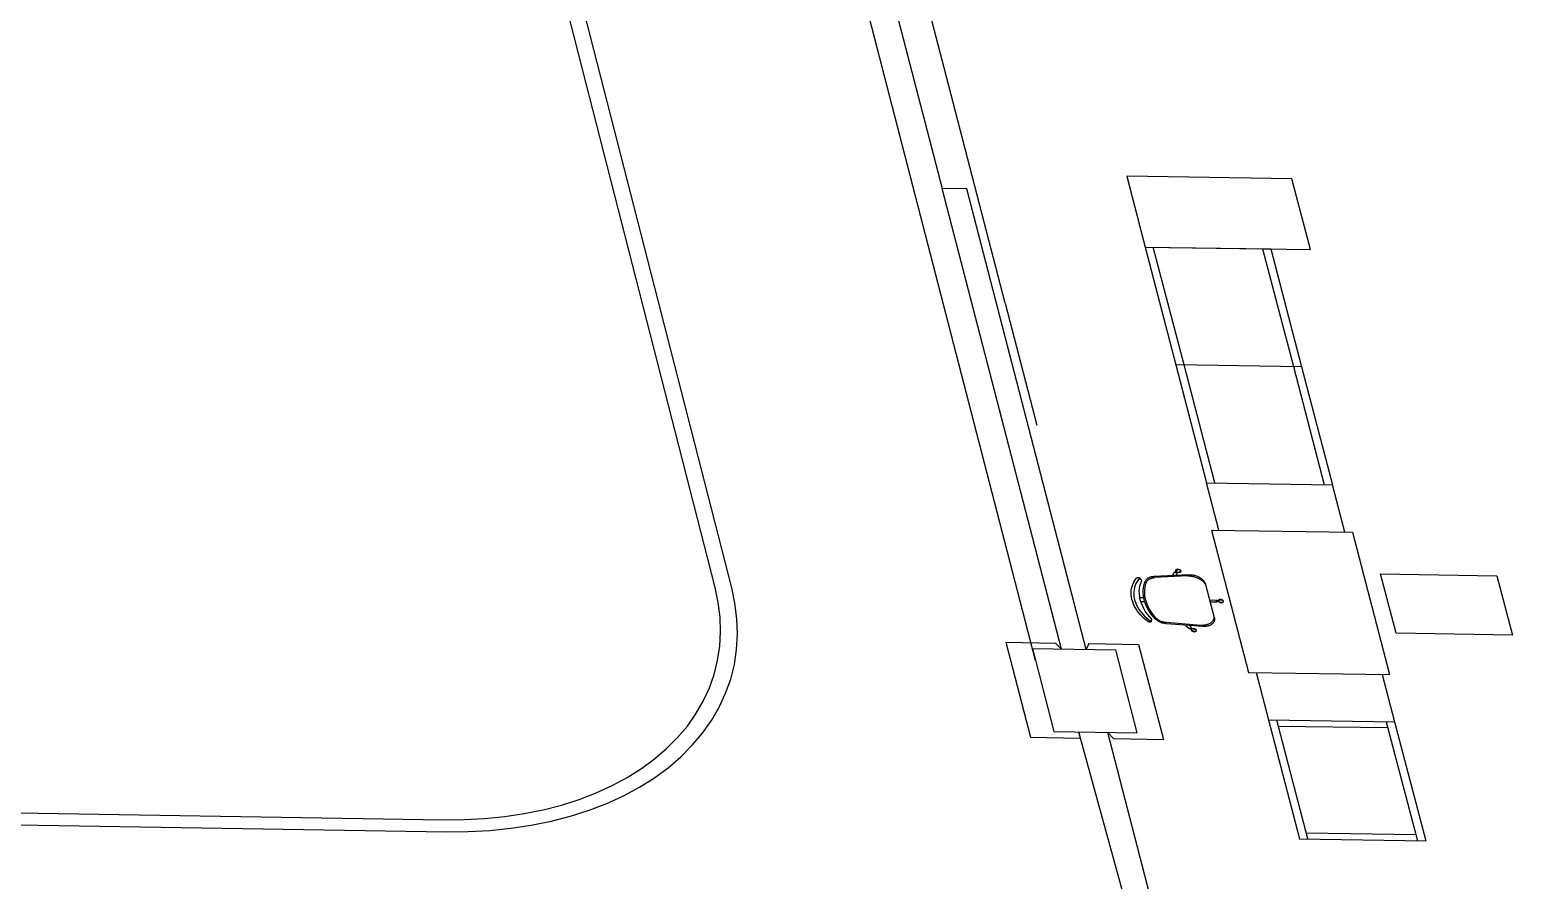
# Model space of a CAD drawing. Extents: x -68 to 264, y 51 to 115.
# Drawn here: x 196.98 to 206.98, y 92.43 to 98.17 of the extents above; entities that cross this region are included whole.
import ezdxf

# ---------------------------------------------------------------- set-up
doc = ezdxf.new("R2010")
doc.units = 0
doc.layers.get('0').update_dxf_attribs({"linetype": 'CONTINUOUS'})

msp = doc.modelspace()

# ---------------------------------------------------------------- linework, layer by layer
for p, q in [((203.765, 93.918), (201.344, 103.279)), ((201.603, 94.411), (199.382, 103.096)), ((201.715, 94.409), (199.492, 103.094)), ((202.725, 98.686), (203.135, 97.103)), ((203.149, 97.916), (202.951, 98.682)), ((203.56, 96.33), (203.149, 97.916)), ((205.495, 97.167), (204.381, 97.185)), ((204.381, 97.185), (204.505, 96.708)), ((205.62, 96.691), (205.495, 97.167)), ((203.94, 93.995), (203.135, 97.103)), ((203.302, 97.1), (203.135, 97.103)), ((204.108, 93.993), (203.302, 97.1)), ((204.505, 96.708), (204.712, 95.913)), ((204.505, 96.708), (205.353, 96.695)), ((204.505, 96.708), (205.62, 96.691)), ((204.768, 95.912), (204.56, 96.708)), ((205.297, 96.696), (205.505, 95.901)), ((205.353, 96.695), (205.561, 95.9)), ((203.56, 96.33), (203.774, 95.507)), ((204.712, 95.913), (204.92, 95.116)), ((205.561, 95.9), (204.712, 95.913)), ((204.976, 95.116), (204.768, 95.912)), ((205.505, 95.901), (205.714, 95.104)), ((205.561, 95.9), (205.77, 95.103)), ((204.92, 95.116), (205.77, 95.103)), ((205.003, 94.797), (204.92, 95.116)), ((205.853, 94.784), (205.77, 95.103)), ((204.953, 94.798), (205.904, 94.783)), ((204.953, 94.798), (205.203, 93.838)), ((205.904, 94.783), (206.155, 93.823)), ((204.428, 94.446), (204.435, 94.459)), ((204.435, 94.459), (204.444, 94.471)), ((204.444, 94.471), (204.445, 94.472)), ((204.445, 94.472), (204.446, 94.473)), ((204.446, 94.473), (204.447, 94.474)), ((204.447, 94.474), (204.448, 94.475)), ((204.448, 94.475), (204.449, 94.476)), ((204.449, 94.476), (204.451, 94.476)), ((204.451, 94.476), (204.452, 94.477)), ((204.459, 94.464), (204.451, 94.451)), ((204.452, 94.477), (204.454, 94.478)), ((204.454, 94.478), (204.454, 94.478)), ((204.454, 94.478), (204.455, 94.478)), ((204.455, 94.478), (204.455, 94.479)), ((204.455, 94.479), (204.456, 94.479)), ((204.455, 94.478), (204.455, 94.478)), ((204.456, 94.479), (204.456, 94.479)), ((204.456, 94.479), (204.457, 94.479)), ((204.457, 94.479), (204.457, 94.479)), ((204.457, 94.479), (204.458, 94.479)), ((204.458, 94.479), (204.458, 94.479)), ((204.458, 94.479), (204.459, 94.479)), ((204.459, 94.479), (204.459, 94.479)), ((204.459, 94.479), (204.46, 94.479)), ((204.459, 94.464), (204.46, 94.464)), ((204.46, 94.464), (204.459, 94.464)), ((204.46, 94.479), (204.461, 94.479)), ((204.46, 94.464), (204.46, 94.465)), ((204.46, 94.465), (204.461, 94.465)), ((204.461, 94.465), (204.46, 94.465)), ((204.46, 94.465), (204.46, 94.464)), ((204.461, 94.479), (204.461, 94.479)), ((204.461, 94.479), (204.462, 94.479)), ((204.461, 94.465), (204.462, 94.466)), ((204.462, 94.466), (204.461, 94.465)), ((204.461, 94.465), (204.461, 94.465)), ((204.462, 94.479), (204.462, 94.479)), ((204.462, 94.479), (204.463, 94.479)), ((204.462, 94.466), (204.462, 94.466)), ((204.462, 94.466), (204.463, 94.466)), ((204.463, 94.466), (204.462, 94.466)), ((204.462, 94.466), (204.462, 94.466)), ((204.463, 94.479), (204.463, 94.479)), ((204.463, 94.479), (204.464, 94.479)), ((204.463, 94.466), (204.464, 94.467)), ((204.464, 94.467), (204.463, 94.466)), ((204.464, 94.479), (204.464, 94.478)), ((204.464, 94.478), (204.465, 94.478)), ((204.465, 94.467), (204.464, 94.467)), ((204.464, 94.467), (204.464, 94.467)), ((204.465, 94.478), (204.465, 94.478)), ((204.465, 94.478), (204.466, 94.478)), ((204.466, 94.467), (204.465, 94.467)), ((204.466, 94.478), (204.466, 94.477)), ((204.466, 94.477), (204.467, 94.477)), ((204.467, 94.467), (204.466, 94.467)), ((204.466, 94.467), (204.466, 94.467)), ((204.467, 94.477), (204.467, 94.477)), ((204.467, 94.477), (204.468, 94.476)), ((204.468, 94.468), (204.467, 94.468)), ((204.467, 94.468), (204.467, 94.468)), ((204.468, 94.467), (204.467, 94.467)), ((204.468, 94.476), (204.468, 94.476)), ((204.468, 94.476), (204.468, 94.476)), ((204.468, 94.476), (204.469, 94.475)), ((204.469, 94.469), (204.468, 94.469)), ((204.468, 94.469), (204.468, 94.468)), ((204.468, 94.468), (204.468, 94.468)), ((204.469, 94.467), (204.468, 94.467)), ((204.469, 94.475), (204.469, 94.475)), ((204.469, 94.475), (204.469, 94.474)), ((204.469, 94.474), (204.47, 94.474)), ((204.47, 94.47), (204.469, 94.469)), ((204.469, 94.469), (204.469, 94.469)), ((204.469, 94.469), (204.469, 94.469)), ((204.47, 94.467), (204.469, 94.467)), ((204.469, 94.467), (204.469, 94.467)), ((204.47, 94.474), (204.47, 94.474)), ((204.47, 94.474), (204.47, 94.473)), ((204.47, 94.473), (204.47, 94.473)), ((204.47, 94.473), (204.47, 94.472)), ((204.47, 94.472), (204.47, 94.472)), ((204.47, 94.472), (204.47, 94.472)), ((204.47, 94.472), (204.47, 94.471)), ((204.47, 94.471), (204.47, 94.471)), ((204.47, 94.471), (204.47, 94.471)), ((204.47, 94.471), (204.47, 94.47)), ((204.47, 94.47), (204.47, 94.47)), ((204.471, 94.467), (204.47, 94.467)), ((204.472, 94.467), (204.471, 94.467)), ((204.473, 94.467), (204.472, 94.467)), ((204.472, 94.467), (204.472, 94.467)), ((204.474, 94.466), (204.473, 94.467)), ((204.475, 94.466), (204.474, 94.466)), ((204.474, 94.466), (204.474, 94.466)), ((204.476, 94.465), (204.475, 94.466)), ((204.475, 94.44), (204.482, 94.458)), ((204.477, 94.465), (204.476, 94.465)), ((204.478, 94.464), (204.477, 94.465)), ((204.477, 94.465), (204.477, 94.465)), ((204.479, 94.463), (204.478, 94.464)), ((204.478, 94.464), (204.478, 94.464)), ((204.48, 94.462), (204.479, 94.463)), ((204.479, 94.463), (204.479, 94.463)), ((204.481, 94.461), (204.48, 94.462)), ((204.48, 94.462), (204.48, 94.462)), ((204.481, 94.46), (204.481, 94.461)), ((204.481, 94.461), (204.481, 94.461)), ((204.482, 94.459), (204.481, 94.46)), ((204.481, 94.46), (204.481, 94.46)), ((204.482, 94.458), (204.482, 94.459)), ((204.482, 94.459), (204.482, 94.459)), ((204.482, 94.458), (204.482, 94.458)), ((204.501, 94.44), (204.507, 94.456)), ((204.507, 94.456), (204.509, 94.459)), ((204.509, 94.459), (204.511, 94.462)), ((204.511, 94.462), (204.513, 94.465)), ((204.513, 94.465), (204.515, 94.467)), ((204.515, 94.467), (204.518, 94.47)), ((204.516, 94.452), (204.518, 94.455)), ((204.518, 94.47), (204.521, 94.472)), ((204.518, 94.455), (204.52, 94.458)), ((204.52, 94.458), (204.523, 94.46)), ((204.521, 94.472), (204.524, 94.475)), ((204.523, 94.46), (204.526, 94.463)), ((204.524, 94.475), (204.528, 94.477)), ((204.526, 94.463), (204.529, 94.465)), ((204.528, 94.477), (204.531, 94.478)), ((204.529, 94.465), (204.532, 94.467)), ((204.531, 94.478), (204.535, 94.48)), ((204.532, 94.467), (204.535, 94.469)), ((204.535, 94.48), (204.54, 94.482)), ((204.535, 94.469), (204.539, 94.471)), ((204.539, 94.471), (204.543, 94.472)), ((204.54, 94.482), (204.544, 94.483)), ((204.543, 94.472), (204.547, 94.474)), ((204.544, 94.483), (204.548, 94.484)), ((204.547, 94.474), (204.551, 94.475)), ((204.548, 94.484), (204.553, 94.485)), ((204.551, 94.475), (204.555, 94.476)), ((204.553, 94.485), (204.558, 94.485)), ((204.555, 94.476), (204.56, 94.477)), ((204.558, 94.485), (204.563, 94.486)), ((204.56, 94.477), (204.564, 94.477)), ((204.803, 94.497), (204.563, 94.486)), ((204.564, 94.477), (204.569, 94.478)), ((204.794, 94.489), (204.569, 94.478)), ((204.691, 94.494), (204.706, 94.517)), ((204.708, 94.515), (204.706, 94.517)), ((204.708, 94.514), (204.708, 94.515)), ((204.708, 94.515), (204.708, 94.515)), ((204.708, 94.515), (204.708, 94.515)), ((204.709, 94.514), (204.708, 94.514)), ((204.709, 94.513), (204.709, 94.514)), ((204.709, 94.512), (204.709, 94.513)), ((204.709, 94.513), (204.709, 94.513)), ((204.709, 94.513), (204.709, 94.513)), ((204.71, 94.512), (204.709, 94.512)), ((204.71, 94.515), (204.71, 94.516)), ((204.71, 94.516), (204.711, 94.516)), ((204.71, 94.514), (204.71, 94.515)), ((204.71, 94.515), (204.71, 94.515)), ((204.71, 94.515), (204.71, 94.515)), ((204.71, 94.515), (204.71, 94.515)), ((204.711, 94.514), (204.71, 94.514)), ((204.71, 94.514), (204.71, 94.514)), ((204.71, 94.511), (204.71, 94.512)), ((204.71, 94.512), (204.71, 94.512)), ((204.711, 94.511), (204.71, 94.511)), ((204.711, 94.516), (204.711, 94.517)), ((204.711, 94.517), (204.711, 94.517)), ((204.711, 94.517), (204.712, 94.517)), ((204.711, 94.516), (204.711, 94.516)), ((204.711, 94.516), (204.711, 94.516)), ((204.711, 94.516), (204.711, 94.516)), ((204.711, 94.513), (204.711, 94.514)), ((204.711, 94.512), (204.711, 94.513)), ((204.711, 94.513), (204.711, 94.513)), ((204.711, 94.513), (204.711, 94.513)), ((204.711, 94.513), (204.711, 94.513)), ((204.712, 94.512), (204.711, 94.512)), ((204.711, 94.512), (204.711, 94.512)), ((204.712, 94.51), (204.711, 94.511)), ((204.711, 94.511), (204.711, 94.511)), ((204.712, 94.527), (204.712, 94.528)), ((204.712, 94.528), (204.713, 94.528)), ((204.712, 94.526), (204.712, 94.527)), ((204.712, 94.525), (204.712, 94.526)), ((204.712, 94.524), (204.712, 94.525)), ((204.712, 94.525), (204.712, 94.525)), ((204.713, 94.523), (204.712, 94.524)), ((204.712, 94.517), (204.713, 94.518)), ((204.712, 94.517), (204.712, 94.517)), ((204.712, 94.517), (204.712, 94.517)), ((204.712, 94.517), (204.712, 94.517)), ((204.713, 94.511), (204.712, 94.512)), ((204.712, 94.512), (204.712, 94.512)), ((204.712, 94.512), (204.712, 94.512)), ((204.713, 94.51), (204.712, 94.51)), ((204.712, 94.51), (204.712, 94.51)), ((204.713, 94.523), (204.729, 94.535)), ((204.713, 94.529), (204.713, 94.53)), ((204.713, 94.53), (204.714, 94.53)), ((204.713, 94.528), (204.713, 94.529)), ((204.713, 94.522), (204.713, 94.523)), ((204.714, 94.521), (204.713, 94.522)), ((204.713, 94.522), (204.713, 94.522)), ((204.713, 94.518), (204.713, 94.518)), ((204.713, 94.518), (204.713, 94.518)), ((204.713, 94.518), (204.714, 94.518)), ((204.714, 94.511), (204.713, 94.511)), ((204.713, 94.511), (204.713, 94.511)), ((204.713, 94.511), (204.713, 94.511)), ((204.713, 94.511), (204.713, 94.511)), ((204.714, 94.509), (204.713, 94.51)), ((204.713, 94.51), (204.713, 94.51)), ((204.714, 94.531), (204.715, 94.532)), ((204.714, 94.53), (204.714, 94.531)), ((204.714, 94.52), (204.714, 94.521)), ((204.715, 94.519), (204.714, 94.52)), ((204.714, 94.518), (204.714, 94.518)), ((204.714, 94.518), (204.714, 94.518)), ((204.714, 94.518), (204.715, 94.518)), ((204.714, 94.51), (204.714, 94.511)), ((204.715, 94.51), (204.714, 94.51)), ((204.714, 94.51), (204.714, 94.51)), ((204.715, 94.509), (204.714, 94.509)), ((204.714, 94.509), (204.714, 94.509)), ((204.715, 94.532), (204.716, 94.533)), ((204.715, 94.532), (204.715, 94.532)), ((204.716, 94.518), (204.715, 94.519)), ((204.715, 94.519), (204.715, 94.519)), ((204.715, 94.518), (204.715, 94.518)), ((204.715, 94.518), (204.715, 94.518)), ((204.715, 94.518), (204.716, 94.518)), ((204.716, 94.51), (204.715, 94.51)), ((204.715, 94.51), (204.715, 94.51)), ((204.716, 94.509), (204.715, 94.509)), ((204.715, 94.509), (204.715, 94.509)), ((204.716, 94.533), (204.717, 94.533)), ((204.716, 94.518), (204.716, 94.518)), ((204.716, 94.518), (204.716, 94.518)), ((204.716, 94.518), (204.717, 94.518)), ((204.717, 94.51), (204.716, 94.51)), ((204.716, 94.51), (204.716, 94.51)), ((204.716, 94.51), (204.716, 94.51)), ((204.717, 94.508), (204.716, 94.509)), ((204.716, 94.509), (204.716, 94.509)), ((204.717, 94.533), (204.718, 94.534)), ((204.717, 94.518), (204.717, 94.518)), ((204.717, 94.518), (204.718, 94.517)), ((204.717, 94.51), (204.717, 94.51)), ((204.718, 94.51), (204.717, 94.51)), ((204.717, 94.51), (204.717, 94.51)), ((204.718, 94.508), (204.717, 94.508)), ((204.717, 94.508), (204.717, 94.508)), ((204.717, 94.495), (204.72, 94.507)), ((204.718, 94.534), (204.719, 94.534)), ((204.718, 94.517), (204.718, 94.517)), ((204.718, 94.517), (204.718, 94.517)), ((204.718, 94.517), (204.719, 94.517)), ((204.719, 94.51), (204.718, 94.51)), ((204.718, 94.51), (204.718, 94.51)), ((204.718, 94.51), (204.718, 94.51)), ((204.72, 94.507), (204.718, 94.508)), ((204.719, 94.534), (204.72, 94.535)), ((204.719, 94.534), (204.719, 94.534)), ((204.719, 94.517), (204.719, 94.517)), ((204.719, 94.517), (204.719, 94.517)), ((204.719, 94.517), (204.72, 94.516)), ((204.72, 94.51), (204.719, 94.51)), ((204.719, 94.51), (204.719, 94.51)), ((204.719, 94.51), (204.719, 94.51)), ((204.72, 94.535), (204.721, 94.535)), ((204.72, 94.516), (204.72, 94.516)), ((204.72, 94.516), (204.72, 94.516)), ((204.72, 94.516), (204.72, 94.516)), ((204.72, 94.516), (204.721, 94.516)), ((204.721, 94.511), (204.72, 94.511)), ((204.72, 94.511), (204.72, 94.511)), ((204.72, 94.511), (204.72, 94.51)), ((204.721, 94.535), (204.722, 94.535)), ((204.721, 94.516), (204.721, 94.515)), ((204.721, 94.515), (204.721, 94.515)), ((204.721, 94.515), (204.721, 94.515)), ((204.721, 94.515), (204.721, 94.515)), ((204.721, 94.515), (204.721, 94.514)), ((204.721, 94.514), (204.722, 94.514)), ((204.722, 94.512), (204.721, 94.512)), ((204.721, 94.512), (204.721, 94.512)), ((204.721, 94.512), (204.721, 94.511)), ((204.721, 94.511), (204.721, 94.511)), ((204.721, 94.511), (204.721, 94.511)), ((204.721, 94.511), (204.721, 94.511)), ((204.722, 94.535), (204.723, 94.535)), ((204.723, 94.513), (204.722, 94.514)), ((204.722, 94.514), (204.722, 94.514)), ((204.722, 94.514), (204.722, 94.514)), ((204.722, 94.514), (204.722, 94.513)), ((204.722, 94.513), (204.722, 94.513)), ((204.722, 94.513), (204.722, 94.513)), ((204.722, 94.513), (204.722, 94.513)), ((204.722, 94.513), (204.722, 94.512)), ((204.722, 94.512), (204.722, 94.512)), ((204.723, 94.535), (204.724, 94.535)), ((204.724, 94.513), (204.723, 94.513)), ((204.724, 94.535), (204.725, 94.535)), ((204.725, 94.513), (204.724, 94.513)), ((204.725, 94.535), (204.727, 94.535)), ((204.726, 94.512), (204.725, 94.513)), ((204.727, 94.512), (204.726, 94.512)), ((204.727, 94.535), (204.728, 94.535)), ((204.728, 94.512), (204.727, 94.512)), ((204.728, 94.535), (204.729, 94.535)), ((204.729, 94.512), (204.728, 94.512)), ((204.729, 94.535), (204.73, 94.535)), ((204.729, 94.512), (204.746, 94.523)), ((204.73, 94.511), (204.729, 94.512)), ((204.73, 94.535), (204.731, 94.535)), ((204.731, 94.511), (204.73, 94.511)), ((204.731, 94.535), (204.732, 94.534)), ((204.732, 94.511), (204.731, 94.511)), ((204.732, 94.534), (204.733, 94.534)), ((204.733, 94.511), (204.732, 94.511)), ((204.733, 94.534), (204.734, 94.534)), ((204.735, 94.511), (204.733, 94.511)), ((204.734, 94.534), (204.735, 94.533)), ((204.735, 94.533), (204.736, 94.533)), ((204.736, 94.511), (204.735, 94.511)), ((204.736, 94.533), (204.737, 94.533)), ((204.737, 94.512), (204.736, 94.511)), ((204.737, 94.533), (204.738, 94.532)), ((204.738, 94.512), (204.737, 94.512)), ((204.738, 94.532), (204.739, 94.531)), ((204.739, 94.512), (204.738, 94.512)), ((204.739, 94.531), (204.74, 94.531)), ((204.74, 94.513), (204.739, 94.512)), ((204.739, 94.512), (204.739, 94.512)), ((204.74, 94.531), (204.741, 94.53)), ((204.741, 94.513), (204.74, 94.513)), ((204.741, 94.53), (204.742, 94.53)), ((204.742, 94.514), (204.741, 94.513)), ((204.742, 94.53), (204.742, 94.529)), ((204.742, 94.529), (204.743, 94.528)), ((204.743, 94.514), (204.742, 94.514)), ((204.743, 94.528), (204.744, 94.527)), ((204.744, 94.515), (204.743, 94.515)), ((204.743, 94.515), (204.743, 94.514)), ((204.744, 94.527), (204.744, 94.527)), ((204.744, 94.527), (204.745, 94.526)), ((204.745, 94.516), (204.744, 94.516)), ((204.744, 94.516), (204.744, 94.515)), ((204.745, 94.526), (204.745, 94.525)), ((204.745, 94.525), (204.746, 94.524)), ((204.746, 94.518), (204.745, 94.517)), ((204.745, 94.517), (204.745, 94.516)), ((204.746, 94.524), (204.746, 94.524)), ((204.746, 94.524), (204.746, 94.523)), ((204.746, 94.523), (204.746, 94.522)), ((204.746, 94.522), (204.746, 94.521)), ((204.746, 94.521), (204.746, 94.521)), ((204.746, 94.521), (204.746, 94.52)), ((204.746, 94.52), (204.746, 94.519)), ((204.746, 94.519), (204.746, 94.518)), ((204.746, 94.518), (204.746, 94.518)), ((204.794, 94.489), (204.8, 94.489)), ((204.8, 94.489), (204.807, 94.489)), ((204.803, 94.497), (204.809, 94.497)), ((204.807, 94.489), (204.813, 94.488)), ((204.809, 94.497), (204.815, 94.497)), ((204.813, 94.488), (204.82, 94.488)), ((204.815, 94.497), (204.821, 94.496)), ((204.82, 94.488), (204.826, 94.486)), ((204.821, 94.496), (204.827, 94.496)), ((204.826, 94.486), (204.833, 94.485)), ((204.827, 94.496), (204.832, 94.495)), ((204.832, 94.495), (204.838, 94.493)), ((204.833, 94.485), (204.839, 94.483)), ((204.838, 94.493), (204.844, 94.492)), ((204.839, 94.483), (204.845, 94.481)), ((204.844, 94.492), (204.85, 94.49)), ((204.845, 94.481), (204.851, 94.479)), ((204.85, 94.49), (204.855, 94.488)), ((204.851, 94.479), (204.857, 94.477)), ((204.855, 94.488), (204.861, 94.485)), ((204.857, 94.477), (204.863, 94.474)), ((204.861, 94.485), (204.866, 94.483)), ((204.863, 94.474), (204.869, 94.471)), ((204.866, 94.483), (204.871, 94.48)), ((204.869, 94.471), (204.874, 94.468)), ((204.871, 94.48), (204.876, 94.477)), ((204.874, 94.468), (204.88, 94.465)), ((204.876, 94.477), (204.881, 94.474)), ((204.88, 94.465), (204.884, 94.461)), ((204.881, 94.474), (204.885, 94.471)), ((204.884, 94.461), (204.889, 94.458)), ((204.885, 94.471), (204.89, 94.467)), ((204.889, 94.458), (204.894, 94.454)), ((204.89, 94.467), (204.893, 94.464)), ((204.893, 94.464), (204.897, 94.46)), ((204.894, 94.454), (204.898, 94.45)), ((204.897, 94.46), (204.9, 94.456)), ((204.9, 94.456), (204.903, 94.452)), ((206.199, 94.102), (206.094, 94.502)), ((206.094, 94.502), (206.878, 94.489)), ((206.878, 94.489), (206.983, 94.089)), ((201.624, 94.31), (201.603, 94.411)), ((201.737, 94.304), (201.715, 94.409)), ((204.41, 94.374), (204.411, 94.389)), ((204.411, 94.359), (204.41, 94.374)), ((204.411, 94.389), (204.413, 94.404)), ((204.413, 94.344), (204.411, 94.359)), ((204.413, 94.404), (204.417, 94.418)), ((204.417, 94.418), (204.422, 94.432)), ((204.422, 94.432), (204.428, 94.446)), ((204.43, 94.396), (204.428, 94.382)), ((204.428, 94.382), (204.428, 94.367)), ((204.428, 94.367), (204.429, 94.352)), ((204.433, 94.411), (204.43, 94.396)), ((204.437, 94.425), (204.433, 94.411)), ((204.443, 94.438), (204.437, 94.425)), ((204.451, 94.451), (204.443, 94.438)), ((204.465, 94.386), (204.467, 94.404)), ((204.466, 94.367), (204.465, 94.386)), ((204.468, 94.347), (204.466, 94.367)), ((204.467, 94.404), (204.47, 94.423)), ((204.47, 94.423), (204.475, 94.44)), ((204.492, 94.389), (204.493, 94.406)), ((204.492, 94.372), (204.492, 94.389)), ((204.493, 94.354), (204.492, 94.372)), ((204.493, 94.406), (204.497, 94.423)), ((204.496, 94.337), (204.493, 94.354)), ((204.497, 94.423), (204.501, 94.44)), ((204.502, 94.393), (204.504, 94.411)), ((204.502, 94.374), (204.502, 94.393)), ((204.503, 94.356), (204.502, 94.374)), ((204.506, 94.337), (204.503, 94.356)), ((204.504, 94.411), (204.508, 94.429)), ((204.508, 94.429), (204.513, 94.446)), ((204.513, 94.446), (204.515, 94.449)), ((204.515, 94.449), (204.516, 94.452)), ((204.898, 94.45), (204.902, 94.446)), ((204.902, 94.446), (204.905, 94.441)), ((204.903, 94.452), (204.906, 94.448)), ((204.905, 94.441), (204.908, 94.437)), ((204.906, 94.448), (204.908, 94.444)), ((204.908, 94.444), (204.91, 94.44)), ((204.908, 94.437), (204.911, 94.433)), ((204.91, 94.44), (204.912, 94.436)), ((204.911, 94.433), (204.913, 94.428)), ((204.912, 94.436), (204.913, 94.432)), ((204.913, 94.432), (204.971, 94.209)), ((204.913, 94.428), (204.915, 94.424)), ((201.637, 94.211), (201.624, 94.31)), ((201.75, 94.199), (201.737, 94.304)), ((204.416, 94.329), (204.413, 94.344)), ((204.421, 94.314), (204.416, 94.329)), ((204.427, 94.298), (204.421, 94.314)), ((204.434, 94.283), (204.427, 94.298)), ((204.429, 94.352), (204.431, 94.336)), ((204.431, 94.336), (204.435, 94.321)), ((204.443, 94.268), (204.434, 94.283)), ((204.435, 94.321), (204.441, 94.306)), ((204.441, 94.306), (204.447, 94.291)), ((204.452, 94.254), (204.443, 94.268)), ((204.447, 94.291), (204.455, 94.276)), ((204.463, 94.239), (204.452, 94.254)), ((204.455, 94.276), (204.465, 94.261)), ((204.465, 94.261), (204.476, 94.246)), ((204.472, 94.328), (204.468, 94.347)), ((204.495, 94.342), (204.469, 94.342)), ((204.478, 94.309), (204.472, 94.328)), ((204.503, 94.314), (204.476, 94.314)), ((204.486, 94.29), (204.478, 94.309)), ((204.495, 94.27), (204.486, 94.29)), ((204.506, 94.251), (204.495, 94.27)), ((204.501, 94.319), (204.496, 94.337)), ((204.507, 94.301), (204.501, 94.319)), ((204.511, 94.318), (204.506, 94.337)), ((204.515, 94.283), (204.507, 94.301)), ((204.518, 94.299), (204.511, 94.318)), ((204.524, 94.266), (204.515, 94.283)), ((204.526, 94.28), (204.518, 94.299)), ((204.534, 94.248), (204.524, 94.266)), ((204.536, 94.262), (204.526, 94.28)), ((204.548, 94.244), (204.536, 94.262)), ((204.941, 94.327), (204.988, 94.326)), ((204.944, 94.315), (204.992, 94.314)), ((204.987, 94.322), (204.987, 94.323)), ((204.987, 94.323), (204.988, 94.323)), ((204.987, 94.321), (204.987, 94.322)), ((204.987, 94.322), (204.987, 94.322)), ((204.987, 94.322), (204.987, 94.322)), ((204.987, 94.32), (204.987, 94.321)), ((204.987, 94.321), (204.987, 94.321)), ((204.987, 94.319), (204.987, 94.32)), ((204.987, 94.32), (204.987, 94.32)), ((204.987, 94.32), (204.987, 94.32)), ((204.988, 94.319), (204.987, 94.319)), ((204.988, 94.326), (204.989, 94.324)), ((204.988, 94.323), (204.988, 94.324)), ((204.988, 94.324), (204.988, 94.324)), ((204.988, 94.324), (204.988, 94.324)), ((204.988, 94.324), (204.989, 94.324)), ((204.988, 94.323), (204.988, 94.323)), ((204.988, 94.318), (204.988, 94.319)), ((204.989, 94.317), (204.988, 94.318)), ((204.988, 94.318), (204.988, 94.318)), ((204.988, 94.318), (204.988, 94.318)), ((204.989, 94.321), (204.989, 94.322)), ((204.989, 94.322), (204.989, 94.322)), ((204.989, 94.322), (204.989, 94.322)), ((204.989, 94.322), (204.99, 94.322)), ((204.989, 94.32), (204.989, 94.321)), ((204.989, 94.321), (204.989, 94.321)), ((204.989, 94.321), (204.989, 94.321)), ((204.989, 94.321), (204.989, 94.321)), ((204.989, 94.319), (204.989, 94.32)), ((204.989, 94.32), (204.989, 94.32)), ((204.989, 94.32), (204.989, 94.32)), ((204.989, 94.32), (204.989, 94.32)), ((204.99, 94.319), (204.989, 94.319)), ((204.989, 94.319), (204.989, 94.319)), ((204.989, 94.319), (204.989, 94.319)), ((204.99, 94.316), (204.989, 94.317)), ((204.989, 94.317), (204.989, 94.317)), ((204.989, 94.317), (204.989, 94.317)), ((204.99, 94.322), (204.99, 94.323)), ((204.99, 94.323), (204.99, 94.323)), ((204.99, 94.323), (204.99, 94.323)), ((204.99, 94.323), (204.99, 94.323)), ((204.99, 94.323), (204.991, 94.323)), ((204.99, 94.318), (204.99, 94.319)), ((204.991, 94.318), (204.99, 94.318)), ((204.99, 94.318), (204.99, 94.318)), ((204.99, 94.318), (204.99, 94.318)), ((204.991, 94.316), (204.99, 94.316)), ((204.99, 94.316), (204.99, 94.316)), ((204.991, 94.323), (204.991, 94.324)), ((204.991, 94.324), (204.992, 94.324)), ((204.991, 94.323), (204.991, 94.323)), ((204.991, 94.323), (204.991, 94.323)), ((204.991, 94.317), (204.991, 94.318)), ((204.992, 94.317), (204.991, 94.317)), ((204.991, 94.317), (204.991, 94.317)), ((204.991, 94.317), (204.991, 94.317)), ((204.991, 94.315), (204.991, 94.316)), ((204.991, 94.315), (204.992, 94.314)), ((204.992, 94.324), (204.992, 94.324)), ((204.992, 94.324), (204.992, 94.324)), ((204.992, 94.324), (204.993, 94.324)), ((204.993, 94.316), (204.992, 94.317)), ((204.992, 94.317), (204.992, 94.317)), ((204.992, 94.317), (204.992, 94.317)), ((204.993, 94.324), (204.993, 94.324)), ((204.993, 94.324), (204.994, 94.324)), ((204.994, 94.316), (204.993, 94.316)), ((204.993, 94.316), (204.993, 94.316)), ((204.993, 94.316), (204.993, 94.316)), ((204.994, 94.324), (204.994, 94.324)), ((204.994, 94.324), (204.994, 94.324)), ((204.994, 94.324), (204.995, 94.324)), ((204.995, 94.316), (204.994, 94.316)), ((204.994, 94.316), (204.994, 94.316)), ((204.995, 94.324), (204.995, 94.324)), ((204.995, 94.324), (204.995, 94.324)), ((204.995, 94.324), (204.996, 94.324)), ((204.996, 94.316), (204.995, 94.316)), ((204.995, 94.316), (204.995, 94.316)), ((204.995, 94.316), (204.995, 94.316)), ((204.996, 94.324), (204.996, 94.323)), ((204.996, 94.323), (204.996, 94.323)), ((204.996, 94.323), (204.997, 94.323)), ((204.997, 94.316), (204.996, 94.316)), ((204.996, 94.316), (204.996, 94.316)), ((204.996, 94.316), (204.996, 94.316)), ((204.997, 94.323), (204.997, 94.323)), ((204.997, 94.323), (204.998, 94.323)), ((204.998, 94.316), (204.997, 94.316)), ((204.997, 94.316), (204.997, 94.316)), ((204.997, 94.316), (204.997, 94.316)), ((204.998, 94.323), (204.999, 94.324)), ((204.998, 94.322), (204.998, 94.323)), ((204.998, 94.323), (204.998, 94.323)), ((204.998, 94.323), (204.998, 94.322)), ((204.998, 94.322), (204.998, 94.322)), ((204.998, 94.322), (204.999, 94.322)), ((204.999, 94.316), (204.998, 94.316)), ((204.998, 94.316), (204.998, 94.316)), ((204.998, 94.316), (204.998, 94.316)), ((204.999, 94.326), (205, 94.327)), ((204.999, 94.325), (204.999, 94.326)), ((204.999, 94.324), (204.999, 94.325)), ((204.999, 94.324), (204.999, 94.324)), ((204.999, 94.322), (204.999, 94.322)), ((204.999, 94.322), (204.999, 94.322)), ((204.999, 94.322), (204.999, 94.321)), ((204.999, 94.321), (205, 94.321)), ((205, 94.317), (204.999, 94.317)), ((204.999, 94.317), (204.999, 94.317)), ((204.999, 94.317), (204.999, 94.317)), ((204.999, 94.317), (204.999, 94.317)), ((204.999, 94.317), (204.999, 94.316)), ((205, 94.327), (205.001, 94.328)), ((205, 94.327), (205.026, 94.327)), ((205, 94.327), (205, 94.327)), ((205, 94.321), (205, 94.321)), ((205, 94.321), (205, 94.321)), ((205, 94.321), (205, 94.32)), ((205, 94.32), (205, 94.32)), ((205, 94.32), (205, 94.32)), ((205, 94.32), (205, 94.32)), ((205, 94.32), (205, 94.319)), ((205, 94.319), (205, 94.319)), ((205, 94.319), (205, 94.319)), ((205, 94.319), (205, 94.318)), ((205, 94.318), (205, 94.318)), ((205, 94.318), (205, 94.318)), ((205, 94.318), (205, 94.318)), ((205, 94.318), (205, 94.318)), ((205, 94.318), (205, 94.317)), ((205, 94.316), (205, 94.317)), ((205.001, 94.316), (205, 94.316)), ((205.001, 94.328), (205.002, 94.328)), ((205.001, 94.315), (205.001, 94.316)), ((205.002, 94.314), (205.001, 94.315)), ((205.002, 94.328), (205.002, 94.329)), ((205.002, 94.329), (205.003, 94.329)), ((205.003, 94.313), (205.002, 94.314)), ((205.002, 94.314), (205.002, 94.314)), ((205.003, 94.329), (205.004, 94.33)), ((205.004, 94.312), (205.003, 94.313)), ((205.004, 94.33), (205.005, 94.33)), ((205.004, 94.312), (205.03, 94.312)), ((205.005, 94.312), (205.004, 94.312)), ((205.005, 94.33), (205.006, 94.331)), ((205.005, 94.33), (205.005, 94.33)), ((205.006, 94.311), (205.005, 94.312)), ((205.006, 94.331), (205.007, 94.331)), ((205.007, 94.311), (205.006, 94.311)), ((205.007, 94.331), (205.008, 94.331)), ((205.008, 94.31), (205.007, 94.311)), ((205.008, 94.331), (205.009, 94.331)), ((205.009, 94.31), (205.008, 94.31)), ((205.009, 94.331), (205.01, 94.331)), ((205.01, 94.309), (205.009, 94.31)), ((205.01, 94.331), (205.011, 94.331)), ((205.011, 94.309), (205.01, 94.309)), ((205.011, 94.331), (205.013, 94.331)), ((205.012, 94.308), (205.011, 94.309)), ((205.013, 94.308), (205.012, 94.308)), ((205.013, 94.331), (205.014, 94.331)), ((205.014, 94.308), (205.013, 94.308)), ((205.014, 94.331), (205.015, 94.331)), ((205.015, 94.308), (205.014, 94.308)), ((205.015, 94.331), (205.016, 94.331)), ((205.016, 94.308), (205.015, 94.308)), ((205.016, 94.331), (205.017, 94.331)), ((205.017, 94.307), (205.016, 94.308)), ((205.017, 94.331), (205.018, 94.331)), ((205.019, 94.307), (205.017, 94.307)), ((205.018, 94.331), (205.019, 94.33)), ((205.019, 94.33), (205.02, 94.33)), ((205.02, 94.307), (205.019, 94.307)), ((205.02, 94.33), (205.021, 94.33)), ((205.021, 94.307), (205.02, 94.307)), ((205.021, 94.33), (205.022, 94.329)), ((205.022, 94.308), (205.021, 94.307)), ((205.022, 94.329), (205.023, 94.329)), ((205.023, 94.308), (205.022, 94.308)), ((205.023, 94.329), (205.024, 94.328)), ((205.024, 94.308), (205.023, 94.308)), ((205.024, 94.328), (205.025, 94.328)), ((205.025, 94.308), (205.024, 94.308)), ((205.025, 94.328), (205.026, 94.327)), ((205.026, 94.309), (205.025, 94.308)), ((205.026, 94.327), (205.027, 94.326)), ((205.027, 94.309), (205.026, 94.309)), ((205.026, 94.309), (205.026, 94.309)), ((205.027, 94.326), (205.028, 94.326)), ((205.028, 94.31), (205.027, 94.309)), ((205.028, 94.326), (205.028, 94.325)), ((205.028, 94.325), (205.029, 94.324)), ((205.029, 94.31), (205.028, 94.31)), ((205.029, 94.324), (205.03, 94.324)), ((205.03, 94.311), (205.029, 94.311)), ((205.029, 94.311), (205.029, 94.31)), ((205.03, 94.324), (205.03, 94.323)), ((205.03, 94.323), (205.031, 94.322)), ((205.031, 94.312), (205.03, 94.311)), ((205.031, 94.322), (205.031, 94.321)), ((205.031, 94.321), (205.032, 94.321)), ((205.032, 94.314), (205.031, 94.313)), ((205.031, 94.313), (205.031, 94.312)), ((205.031, 94.312), (205.031, 94.312)), ((205.032, 94.321), (205.032, 94.32)), ((205.032, 94.32), (205.032, 94.319)), ((205.032, 94.319), (205.032, 94.318)), ((205.032, 94.318), (205.032, 94.317)), ((205.032, 94.317), (205.032, 94.317)), ((205.032, 94.317), (205.032, 94.316)), ((205.032, 94.316), (205.032, 94.315)), ((205.032, 94.315), (205.032, 94.315)), ((205.032, 94.315), (205.032, 94.314)), ((201.64, 94.112), (201.637, 94.211)), ((201.754, 94.095), (201.75, 94.199)), ((204.475, 94.225), (204.463, 94.239)), ((204.489, 94.211), (204.475, 94.225)), ((204.476, 94.246), (204.487, 94.232)), ((204.487, 94.232), (204.501, 94.218)), ((204.503, 94.198), (204.489, 94.211)), ((204.501, 94.218), (204.515, 94.205)), ((204.518, 94.185), (204.503, 94.198)), ((204.519, 94.233), (204.506, 94.251)), ((204.515, 94.205), (204.53, 94.192)), ((204.52, 94.184), (204.518, 94.185)), ((204.534, 94.215), (204.519, 94.233)), ((204.521, 94.183), (204.52, 94.184)), ((204.523, 94.182), (204.521, 94.183)), ((204.525, 94.181), (204.523, 94.182)), ((204.526, 94.18), (204.525, 94.181)), ((204.528, 94.179), (204.526, 94.18)), ((204.53, 94.179), (204.528, 94.179)), ((204.53, 94.192), (204.531, 94.191)), ((204.532, 94.178), (204.53, 94.179)), ((204.531, 94.191), (204.532, 94.191)), ((204.532, 94.191), (204.532, 94.19)), ((204.532, 94.19), (204.533, 94.19)), ((204.533, 94.177), (204.532, 94.178)), ((204.532, 94.178), (204.532, 94.178)), ((204.533, 94.19), (204.534, 94.189)), ((204.534, 94.177), (204.533, 94.177)), ((204.533, 94.177), (204.533, 94.177)), ((204.546, 94.231), (204.534, 94.248)), ((204.55, 94.197), (204.534, 94.215)), ((204.534, 94.189), (204.535, 94.189)), ((204.535, 94.177), (204.534, 94.177)), ((204.534, 94.177), (204.534, 94.177)), ((204.535, 94.189), (204.536, 94.189)), ((204.535, 94.176), (204.535, 94.177)), ((204.536, 94.176), (204.535, 94.176)), ((204.536, 94.189), (204.537, 94.188)), ((204.537, 94.176), (204.536, 94.176)), ((204.537, 94.188), (204.537, 94.188)), ((204.537, 94.188), (204.538, 94.188)), ((204.538, 94.176), (204.537, 94.176)), ((204.537, 94.176), (204.537, 94.176)), ((204.538, 94.188), (204.539, 94.188)), ((204.539, 94.176), (204.538, 94.176)), ((204.538, 94.176), (204.538, 94.176)), ((204.539, 94.188), (204.54, 94.188)), ((204.54, 94.176), (204.539, 94.176)), ((204.539, 94.176), (204.539, 94.176)), ((204.54, 94.188), (204.54, 94.188)), ((204.54, 94.188), (204.541, 94.188)), ((204.54, 94.188), (204.54, 94.187)), ((204.54, 94.187), (204.541, 94.187)), ((204.541, 94.176), (204.54, 94.176)), ((204.54, 94.176), (204.54, 94.176)), ((204.541, 94.188), (204.542, 94.188)), ((204.541, 94.187), (204.541, 94.187)), ((204.541, 94.187), (204.542, 94.187)), ((204.542, 94.176), (204.541, 94.176)), ((204.541, 94.176), (204.541, 94.176)), ((204.542, 94.188), (204.543, 94.188)), ((204.542, 94.187), (204.542, 94.186)), ((204.542, 94.186), (204.543, 94.186)), ((204.543, 94.177), (204.542, 94.177)), ((204.542, 94.177), (204.542, 94.176)), ((204.543, 94.188), (204.543, 94.188)), ((204.543, 94.188), (204.544, 94.188)), ((204.543, 94.186), (204.543, 94.186)), ((204.543, 94.186), (204.543, 94.185)), ((204.543, 94.185), (204.544, 94.185)), ((204.544, 94.177), (204.543, 94.177)), ((204.543, 94.177), (204.543, 94.177)), ((204.544, 94.188), (204.545, 94.188)), ((204.544, 94.185), (204.544, 94.185)), ((204.544, 94.185), (204.544, 94.184)), ((204.544, 94.184), (204.545, 94.184)), ((204.545, 94.178), (204.544, 94.178)), ((204.544, 94.178), (204.544, 94.178)), ((204.544, 94.178), (204.544, 94.177)), ((204.545, 94.188), (204.546, 94.189)), ((204.545, 94.188), (204.545, 94.188)), ((204.545, 94.184), (204.545, 94.183)), ((204.545, 94.183), (204.545, 94.183)), ((204.545, 94.183), (204.545, 94.183)), ((204.545, 94.183), (204.545, 94.182)), ((204.545, 94.182), (204.546, 94.182)), ((204.546, 94.18), (204.545, 94.179)), ((204.545, 94.179), (204.545, 94.179)), ((204.545, 94.179), (204.545, 94.179)), ((204.545, 94.179), (204.545, 94.178)), ((204.545, 94.178), (204.545, 94.178)), ((204.56, 94.215), (204.546, 94.231)), ((204.546, 94.189), (204.547, 94.189)), ((204.546, 94.182), (204.546, 94.181)), ((204.546, 94.181), (204.546, 94.181)), ((204.546, 94.181), (204.546, 94.181)), ((204.546, 94.181), (204.546, 94.18)), ((204.546, 94.18), (204.546, 94.18)), ((204.547, 94.189), (204.548, 94.19)), ((204.547, 94.189), (204.547, 94.189)), ((204.561, 94.226), (204.548, 94.244)), ((204.548, 94.19), (204.549, 94.191)), ((204.548, 94.19), (204.548, 94.19)), ((204.548, 94.19), (204.548, 94.19)), ((204.549, 94.191), (204.55, 94.192)), ((204.549, 94.191), (204.549, 94.191)), ((204.549, 94.191), (204.549, 94.191)), ((204.55, 94.196), (204.55, 94.197)), ((204.55, 94.195), (204.55, 94.196)), ((204.55, 94.196), (204.55, 94.196)), ((204.55, 94.194), (204.55, 94.195)), ((204.55, 94.195), (204.55, 94.195)), ((204.55, 94.193), (204.55, 94.194)), ((204.55, 94.194), (204.55, 94.194)), ((204.55, 94.192), (204.55, 94.193)), ((204.55, 94.193), (204.55, 94.193)), ((204.55, 94.192), (204.55, 94.192)), ((204.574, 94.198), (204.56, 94.215)), ((204.575, 94.208), (204.561, 94.226)), ((204.577, 94.195), (204.574, 94.198)), ((204.578, 94.205), (204.575, 94.208)), ((204.581, 94.192), (204.577, 94.195)), ((204.581, 94.202), (204.578, 94.205)), ((204.585, 94.199), (204.581, 94.202)), ((204.585, 94.189), (204.581, 94.192)), ((204.588, 94.196), (204.585, 94.199)), ((204.588, 94.186), (204.585, 94.189)), ((204.592, 94.193), (204.588, 94.196)), ((204.593, 94.184), (204.588, 94.186)), ((204.596, 94.191), (204.592, 94.193)), ((204.597, 94.181), (204.593, 94.184)), ((204.6, 94.188), (204.596, 94.191)), ((204.601, 94.179), (204.597, 94.181)), ((204.605, 94.186), (204.6, 94.188)), ((204.606, 94.177), (204.601, 94.179)), ((204.609, 94.184), (204.605, 94.186)), ((204.611, 94.175), (204.606, 94.177)), ((204.614, 94.182), (204.609, 94.184)), ((204.615, 94.173), (204.611, 94.175)), ((204.619, 94.18), (204.614, 94.182)), ((204.62, 94.171), (204.615, 94.173)), ((204.623, 94.179), (204.619, 94.18)), ((204.625, 94.17), (204.62, 94.171)), ((204.628, 94.177), (204.623, 94.179)), ((204.63, 94.169), (204.625, 94.17)), ((204.633, 94.176), (204.628, 94.177)), ((204.635, 94.168), (204.63, 94.169)), ((204.638, 94.175), (204.633, 94.176)), ((204.64, 94.167), (204.635, 94.168)), ((204.643, 94.175), (204.638, 94.175)), ((204.646, 94.166), (204.64, 94.167)), ((204.648, 94.174), (204.643, 94.175)), ((204.894, 94.147), (204.646, 94.166)), ((204.881, 94.155), (204.648, 94.174)), ((204.78, 94.153), (204.807, 94.131)), ((204.887, 94.155), (204.881, 94.155)), ((204.894, 94.155), (204.887, 94.155)), ((204.9, 94.156), (204.894, 94.155)), ((204.906, 94.156), (204.9, 94.156)), ((204.912, 94.157), (204.906, 94.156)), ((204.918, 94.158), (204.912, 94.157)), ((204.923, 94.16), (204.918, 94.158)), ((204.928, 94.162), (204.923, 94.16)), ((204.933, 94.164), (204.928, 94.162)), ((204.938, 94.166), (204.933, 94.164)), ((204.937, 94.153), (204.933, 94.151)), ((204.942, 94.155), (204.937, 94.153)), ((204.943, 94.168), (204.938, 94.166)), ((204.946, 94.157), (204.942, 94.155)), ((204.947, 94.171), (204.943, 94.168)), ((204.95, 94.16), (204.946, 94.157)), ((204.951, 94.174), (204.947, 94.171)), ((204.954, 94.162), (204.95, 94.16)), ((204.954, 94.177), (204.951, 94.174)), ((204.958, 94.181), (204.954, 94.177)), ((204.957, 94.165), (204.954, 94.162)), ((204.961, 94.168), (204.957, 94.165)), ((204.96, 94.184), (204.958, 94.181)), ((204.963, 94.188), (204.96, 94.184)), ((204.963, 94.171), (204.961, 94.168)), ((204.965, 94.192), (204.963, 94.188)), ((204.966, 94.174), (204.963, 94.171)), ((204.967, 94.196), (204.965, 94.192)), ((204.968, 94.178), (204.966, 94.174)), ((204.968, 94.2), (204.967, 94.196)), ((204.969, 94.204), (204.968, 94.2)), ((204.97, 94.181), (204.968, 94.178)), ((204.969, 94.218), (204.969, 94.213)), ((204.969, 94.213), (204.969, 94.209)), ((204.969, 94.209), (204.969, 94.204)), ((204.971, 94.185), (204.97, 94.181)), ((204.971, 94.209), (204.972, 94.205)), ((204.972, 94.189), (204.971, 94.185)), ((204.972, 94.205), (204.973, 94.201)), ((204.973, 94.193), (204.972, 94.189)), ((204.973, 94.201), (204.973, 94.197)), ((204.973, 94.197), (204.973, 94.193)), ((201.634, 94.014), (201.64, 94.112)), ((201.748, 93.992), (201.754, 94.095)), ((204.806, 94.152), (204.815, 94.14)), ((204.808, 94.133), (204.807, 94.134)), ((204.807, 94.134), (204.808, 94.134)), ((204.808, 94.132), (204.807, 94.131)), ((204.808, 94.135), (204.808, 94.136)), ((204.808, 94.136), (204.808, 94.136)), ((204.808, 94.136), (204.808, 94.136)), ((204.808, 94.136), (204.809, 94.136)), ((204.808, 94.134), (204.808, 94.135)), ((204.808, 94.135), (204.808, 94.135)), ((204.808, 94.134), (204.808, 94.134)), ((204.808, 94.132), (204.808, 94.133)), ((204.808, 94.133), (204.808, 94.133)), ((204.808, 94.133), (204.808, 94.133)), ((204.808, 94.132), (204.808, 94.132)), ((204.809, 94.136), (204.809, 94.137)), ((204.809, 94.137), (204.809, 94.137)), ((204.809, 94.137), (204.81, 94.137)), ((204.81, 94.133), (204.809, 94.134)), ((204.809, 94.134), (204.809, 94.134)), ((204.809, 94.134), (204.809, 94.134)), ((204.809, 94.134), (204.81, 94.134)), ((204.81, 94.137), (204.81, 94.138)), ((204.81, 94.138), (204.811, 94.138)), ((204.81, 94.137), (204.81, 94.137)), ((204.81, 94.135), (204.81, 94.136)), ((204.81, 94.136), (204.81, 94.136)), ((204.81, 94.136), (204.811, 94.136)), ((204.81, 94.134), (204.81, 94.135)), ((204.81, 94.135), (204.81, 94.135)), ((204.81, 94.135), (204.81, 94.135)), ((204.81, 94.135), (204.81, 94.135)), ((204.81, 94.135), (204.81, 94.135)), ((204.81, 94.132), (204.81, 94.133)), ((204.81, 94.133), (204.81, 94.133)), ((204.81, 94.133), (204.81, 94.133)), ((204.81, 94.133), (204.81, 94.133)), ((204.811, 94.131), (204.81, 94.132)), ((204.81, 94.132), (204.81, 94.132)), ((204.81, 94.132), (204.81, 94.132)), ((204.81, 94.132), (204.81, 94.132)), ((204.811, 94.138), (204.811, 94.138)), ((204.811, 94.138), (204.812, 94.138)), ((204.811, 94.136), (204.812, 94.137)), ((204.811, 94.136), (204.811, 94.136)), ((204.811, 94.136), (204.811, 94.136)), ((204.811, 94.136), (204.811, 94.136)), ((204.812, 94.13), (204.811, 94.131)), ((204.811, 94.131), (204.811, 94.131)), ((204.811, 94.131), (204.811, 94.131)), ((204.811, 94.131), (204.811, 94.131)), ((204.812, 94.138), (204.812, 94.138)), ((204.812, 94.138), (204.813, 94.138)), ((204.812, 94.137), (204.812, 94.137)), ((204.812, 94.137), (204.812, 94.137)), ((204.812, 94.137), (204.813, 94.137)), ((204.813, 94.13), (204.812, 94.13)), ((204.812, 94.13), (204.812, 94.13)), ((204.812, 94.13), (204.812, 94.13)), ((204.813, 94.138), (204.813, 94.138)), ((204.813, 94.138), (204.814, 94.138)), ((204.813, 94.137), (204.813, 94.137)), ((204.813, 94.137), (204.813, 94.137)), ((204.813, 94.137), (204.814, 94.137)), ((204.814, 94.129), (204.813, 94.13)), ((204.813, 94.13), (204.813, 94.13)), ((204.813, 94.13), (204.813, 94.13)), ((204.815, 94.14), (204.814, 94.138)), ((204.814, 94.138), (204.814, 94.138)), ((204.814, 94.137), (204.814, 94.137)), ((204.814, 94.137), (204.814, 94.137)), ((204.814, 94.137), (204.815, 94.137)), ((204.815, 94.129), (204.814, 94.129)), ((204.814, 94.129), (204.814, 94.129)), ((204.814, 94.129), (204.814, 94.129)), ((204.815, 94.137), (204.815, 94.137)), ((204.815, 94.137), (204.816, 94.137)), ((204.816, 94.129), (204.815, 94.129)), ((204.815, 94.129), (204.815, 94.129)), ((204.815, 94.129), (204.815, 94.129)), ((204.816, 94.137), (204.816, 94.137)), ((204.816, 94.137), (204.816, 94.137)), ((204.816, 94.137), (204.817, 94.137)), ((204.816, 94.129), (204.816, 94.129)), ((204.817, 94.129), (204.816, 94.129)), ((204.816, 94.126), (204.817, 94.127)), ((204.816, 94.125), (204.816, 94.126)), ((204.817, 94.124), (204.816, 94.125)), ((204.816, 94.125), (204.816, 94.125)), ((204.817, 94.137), (204.817, 94.136)), ((204.817, 94.136), (204.817, 94.136)), ((204.817, 94.136), (204.818, 94.136)), ((204.817, 94.128), (204.817, 94.129)), ((204.818, 94.129), (204.817, 94.129)), ((204.817, 94.129), (204.817, 94.129)), ((204.817, 94.129), (204.817, 94.129)), ((204.817, 94.127), (204.817, 94.128)), ((204.817, 94.128), (204.817, 94.128)), ((204.817, 94.124), (204.84, 94.111)), ((204.817, 94.123), (204.817, 94.124)), ((204.817, 94.122), (204.817, 94.123)), ((204.817, 94.121), (204.817, 94.122)), ((204.818, 94.121), (204.817, 94.121)), ((204.818, 94.136), (204.818, 94.136)), ((204.818, 94.136), (204.818, 94.136)), ((204.818, 94.136), (204.819, 94.136)), ((204.819, 94.129), (204.818, 94.129)), ((204.818, 94.129), (204.818, 94.129)), ((204.818, 94.129), (204.818, 94.129)), ((204.818, 94.12), (204.818, 94.121)), ((204.819, 94.119), (204.818, 94.12)), ((204.819, 94.136), (204.819, 94.135)), ((204.819, 94.135), (204.819, 94.135)), ((204.819, 94.135), (204.819, 94.135)), ((204.819, 94.135), (204.82, 94.135)), ((204.82, 94.13), (204.819, 94.13)), ((204.819, 94.13), (204.819, 94.13)), ((204.819, 94.13), (204.819, 94.129)), ((204.819, 94.129), (204.819, 94.129)), ((204.819, 94.118), (204.819, 94.119)), ((204.82, 94.118), (204.819, 94.118)), ((204.82, 94.135), (204.82, 94.134)), ((204.82, 94.134), (204.82, 94.134)), ((204.82, 94.134), (204.82, 94.134)), ((204.82, 94.134), (204.82, 94.134)), ((204.82, 94.134), (204.821, 94.133)), ((204.821, 94.131), (204.82, 94.131)), ((204.82, 94.131), (204.82, 94.13)), ((204.82, 94.13), (204.82, 94.13)), ((204.82, 94.13), (204.82, 94.13)), ((204.82, 94.13), (204.82, 94.13)), ((204.821, 94.117), (204.82, 94.118)), ((204.821, 94.133), (204.822, 94.133)), ((204.821, 94.133), (204.821, 94.133)), ((204.821, 94.133), (204.821, 94.133)), ((204.821, 94.133), (204.821, 94.133)), ((204.821, 94.133), (204.821, 94.132)), ((204.821, 94.132), (204.821, 94.132)), ((204.821, 94.132), (204.821, 94.132)), ((204.821, 94.132), (204.821, 94.132)), ((204.821, 94.132), (204.821, 94.131)), ((204.821, 94.131), (204.821, 94.131)), ((204.821, 94.131), (204.821, 94.131)), ((204.822, 94.116), (204.821, 94.117)), ((204.822, 94.133), (204.822, 94.134)), ((204.822, 94.134), (204.823, 94.134)), ((204.823, 94.115), (204.822, 94.116)), ((204.822, 94.116), (204.822, 94.116)), ((204.823, 94.134), (204.824, 94.134)), ((204.824, 94.115), (204.823, 94.115)), ((204.824, 94.134), (204.825, 94.135)), ((204.825, 94.114), (204.824, 94.115)), ((204.825, 94.135), (204.826, 94.135)), ((204.826, 94.114), (204.825, 94.114)), ((204.826, 94.135), (204.827, 94.135)), ((204.827, 94.113), (204.826, 94.114)), ((204.827, 94.135), (204.85, 94.123)), ((204.827, 94.135), (204.828, 94.135)), ((204.828, 94.113), (204.827, 94.113)), ((204.828, 94.135), (204.829, 94.135)), ((204.829, 94.112), (204.828, 94.113)), ((204.829, 94.135), (204.83, 94.135)), ((204.83, 94.112), (204.829, 94.112)), ((204.83, 94.135), (204.831, 94.135)), ((204.831, 94.112), (204.83, 94.112)), ((204.831, 94.135), (204.833, 94.135)), ((204.832, 94.111), (204.831, 94.112)), ((204.834, 94.111), (204.832, 94.111)), ((204.833, 94.135), (204.834, 94.135)), ((204.834, 94.135), (204.835, 94.135)), ((204.835, 94.111), (204.834, 94.111)), ((204.835, 94.135), (204.836, 94.134)), ((204.836, 94.111), (204.835, 94.111)), ((204.836, 94.134), (204.837, 94.134)), ((204.837, 94.111), (204.836, 94.111)), ((204.837, 94.134), (204.838, 94.134)), ((204.838, 94.111), (204.837, 94.111)), ((204.838, 94.134), (204.839, 94.133)), ((204.839, 94.111), (204.838, 94.111)), ((204.839, 94.133), (204.84, 94.133)), ((204.84, 94.111), (204.839, 94.111)), ((204.84, 94.133), (204.841, 94.132)), ((204.841, 94.111), (204.84, 94.111)), ((204.841, 94.132), (204.842, 94.132)), ((204.842, 94.112), (204.841, 94.111)), ((204.842, 94.132), (204.843, 94.131)), ((204.843, 94.112), (204.842, 94.112)), ((204.843, 94.131), (204.844, 94.131)), ((204.844, 94.112), (204.843, 94.112)), ((204.844, 94.131), (204.845, 94.13)), ((204.845, 94.113), (204.844, 94.112)), ((204.845, 94.13), (204.846, 94.13)), ((204.846, 94.113), (204.845, 94.113)), ((204.846, 94.13), (204.846, 94.129)), ((204.846, 94.129), (204.847, 94.128)), ((204.847, 94.114), (204.846, 94.113)), ((204.846, 94.113), (204.846, 94.113)), ((204.847, 94.128), (204.848, 94.128)), ((204.848, 94.115), (204.847, 94.114)), ((204.848, 94.128), (204.848, 94.127)), ((204.848, 94.127), (204.849, 94.126)), ((204.849, 94.116), (204.848, 94.115)), ((204.848, 94.115), (204.848, 94.115)), ((204.849, 94.126), (204.849, 94.125)), ((204.849, 94.125), (204.85, 94.124)), ((204.85, 94.117), (204.849, 94.116)), ((204.849, 94.116), (204.849, 94.116)), ((204.85, 94.124), (204.85, 94.124)), ((204.85, 94.124), (204.85, 94.123)), ((204.85, 94.123), (204.85, 94.122)), ((204.85, 94.122), (204.851, 94.121)), ((204.851, 94.12), (204.85, 94.119)), ((204.85, 94.119), (204.85, 94.118)), ((204.85, 94.118), (204.85, 94.118)), ((204.85, 94.118), (204.85, 94.117)), ((204.851, 94.121), (204.851, 94.121)), ((204.851, 94.121), (204.851, 94.12)), ((204.9, 94.147), (204.894, 94.147)), ((204.906, 94.147), (204.9, 94.147)), ((204.912, 94.147), (204.906, 94.147)), ((204.917, 94.148), (204.912, 94.147)), ((204.922, 94.149), (204.917, 94.148)), ((204.928, 94.15), (204.922, 94.149)), ((204.933, 94.151), (204.928, 94.15)), ((206.983, 94.089), (206.199, 94.102)), ((201.62, 93.918), (201.634, 94.014)), ((201.733, 93.892), (201.748, 93.992)), ((203.565, 94.041), (203.901, 94.036)), ((203.565, 94.041), (203.731, 93.4)), ((203.744, 93.998), (203.889, 93.438)), ((203.744, 93.998), (204.304, 93.99)), ((203.901, 94.036), (203.94, 93.995)), ((204.125, 94.032), (204.108, 93.993)), ((204.125, 94.032), (204.461, 94.027)), ((204.304, 93.99), (204.449, 93.429)), ((204.461, 94.027), (204.628, 93.386)), ((201.596, 93.824), (201.62, 93.918)), ((201.708, 93.793), (201.733, 93.892)), ((201.564, 93.733), (201.596, 93.824)), ((201.674, 93.697), (201.708, 93.793)), ((205.203, 93.838), (206.155, 93.823)), ((205.253, 93.838), (205.337, 93.517)), ((206.105, 93.824), (206.188, 93.504)), ((201.523, 93.644), (201.564, 93.733)), ((201.631, 93.604), (201.674, 93.697)), ((201.416, 93.476), (201.473, 93.558)), ((201.473, 93.558), (201.523, 93.644)), ((201.579, 93.514), (201.631, 93.604)), ((201.35, 93.398), (201.416, 93.476)), ((201.518, 93.428), (201.579, 93.514)), ((205.337, 93.517), (205.546, 92.715)), ((205.337, 93.517), (206.188, 93.504)), ((205.602, 92.714), (205.393, 93.516)), ((205.403, 93.476), (206.143, 93.465)), ((206.132, 93.505), (206.343, 92.702)), ((206.188, 93.504), (206.399, 92.701)), ((201.276, 93.324), (201.35, 93.398)), ((201.449, 93.346), (201.518, 93.428)), ((203.731, 93.4), (204.067, 93.395)), ((203.889, 93.438), (204.449, 93.429)), ((204.057, 93.435), (204.067, 93.395)), ((204.517, 91.767), (204.057, 93.435)), ((204.741, 91.551), (204.253, 93.432)), ((204.253, 93.432), (204.292, 93.391)), ((204.292, 93.391), (204.628, 93.386)), ((201.106, 93.189), (201.194, 93.254)), ((201.194, 93.254), (201.276, 93.324)), ((201.286, 93.195), (201.371, 93.268)), ((201.371, 93.268), (201.449, 93.346)), ((201.01, 93.129), (201.106, 93.189)), ((201.193, 93.127), (201.286, 93.195)), ((200.8, 93.025), (200.908, 93.075)), ((200.908, 93.075), (201.01, 93.129)), ((200.985, 93.006), (201.092, 93.063)), ((201.092, 93.063), (201.193, 93.127)), ((188.08, 93.029), (199.769, 92.844)), ((200.567, 92.943), (200.686, 92.981)), ((200.686, 92.981), (200.8, 93.025)), ((200.752, 92.908), (200.872, 92.954)), ((200.872, 92.954), (200.985, 93.006)), ((188.098, 92.949), (199.79, 92.763)), ((199.909, 92.845), (200.047, 92.852)), ((200.047, 92.852), (200.183, 92.866)), ((200.183, 92.866), (200.315, 92.885)), ((200.315, 92.885), (200.443, 92.911)), ((200.443, 92.911), (200.567, 92.943)), ((200.497, 92.834), (200.627, 92.868)), ((200.627, 92.868), (200.752, 92.908)), ((199.769, 92.844), (199.909, 92.845)), ((199.79, 92.763), (199.937, 92.764)), ((199.937, 92.764), (200.082, 92.772)), ((200.082, 92.772), (200.224, 92.786)), ((200.224, 92.786), (200.362, 92.807)), ((200.362, 92.807), (200.497, 92.834)), ((206.332, 92.742), (205.592, 92.754)), ((205.546, 92.715), (206.399, 92.701))]:
    msp.add_line(p, q)

doc.saveas('drawing.dxf')
